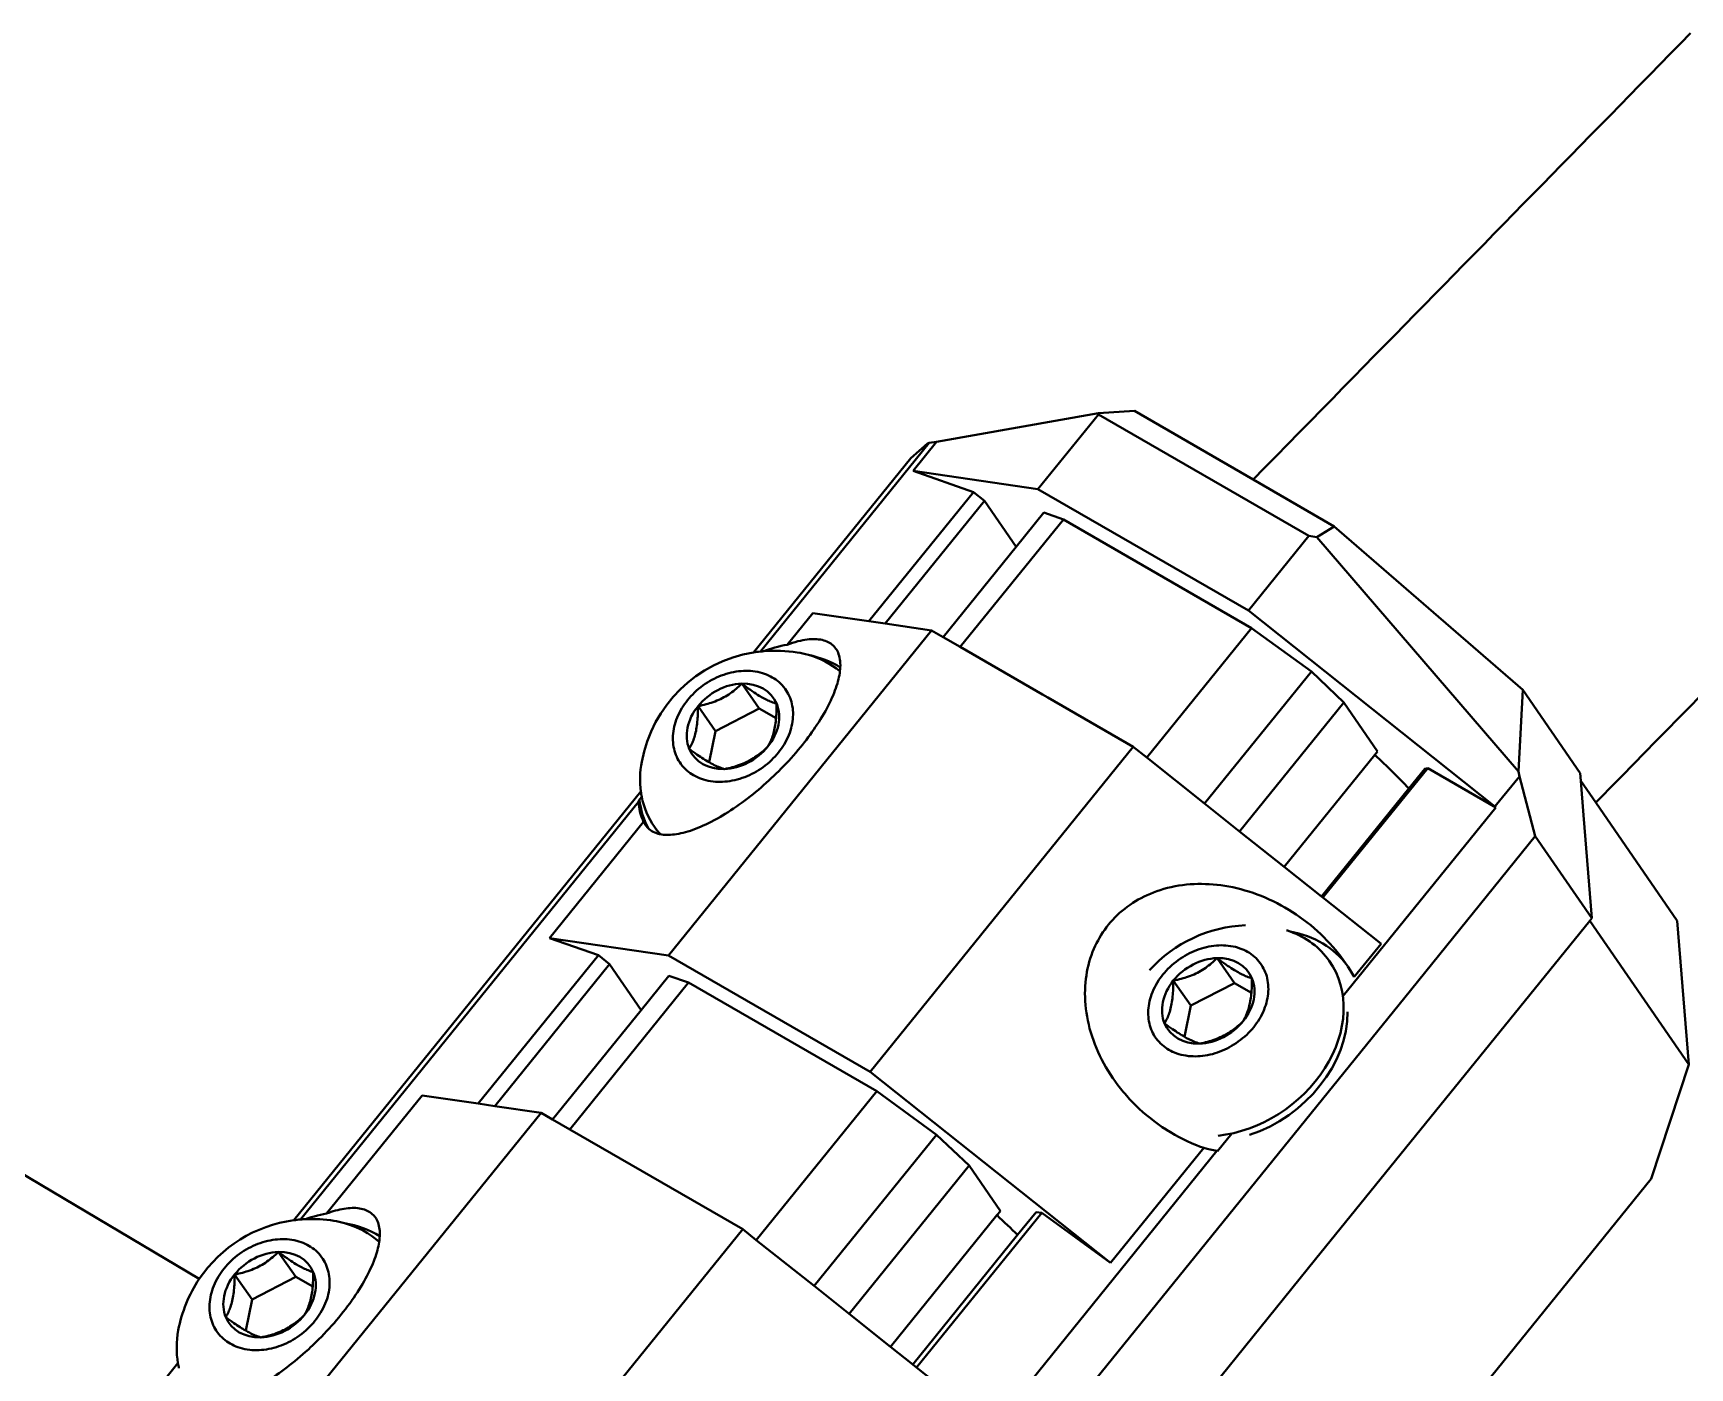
# Model space of a CAD drawing. Header units: millimetres. Extents: x 15 to 415, y 5 to 292.
# Drawn here: x 277.86 to 287.53, y 103.07 to 110.86 of the extents above; entities that cross this region are included whole.
import ezdxf

# ---------------------------------------------------------------- set-up
doc = ezdxf.new("R2010")
doc.units = ezdxf.units.MM
doc.layers.add('Geometries', color=7, linetype='Continuous')

msp = doc.modelspace()

# ---------------------------------------------------------------- linework, layer by layer
at = {"layer": 'Geometries', "linetype": 'Continuous', "lineweight": 40}
for p, q in [((283.132, 108.4751), (284.0761, 108.6416)), ((284.0761, 108.6416), (284.2867, 108.6553)), ((284.0769, 108.6351), (284.0761, 108.6416)), ((284.2867, 108.6553), (284.9802, 108.2549)), ((284.0769, 108.6351), (283.7235, 108.1988)), ((285.3054, 107.9258), (284.0769, 108.6351)), ((283.0888, 108.4689), (282.1025, 107.251)), ((282.981, 108.3805), (283.0776, 108.4658)), ((282.9944, 108.3053), (283.132, 108.4751)), ((283.0776, 108.4658), (283.0888, 108.4689)), ((283.0888, 108.4689), (283.132, 108.4751)), ((282.0618, 107.2454), (282.981, 108.3805)), ((283.7235, 108.1988), (282.9944, 108.3053)), ((282.9944, 108.3053), (283.3464, 108.1813)), ((284.9802, 108.2549), (285.454, 107.9814)), ((282.7361, 107.4277), (283.3464, 108.1813)), ((283.3464, 108.1813), (283.4114, 108.1296)), ((284.9521, 107.4895), (283.7235, 108.1988)), ((283.4114, 108.1296), (282.8316, 107.4137)), ((283.4114, 108.1296), (283.5962, 107.8616)), ((283.7582, 108.0615), (283.5962, 107.8616)), ((283.7582, 108.0615), (283.8718, 108.0215)), ((283.8718, 108.0215), (283.2695, 107.2778)), ((284.9709, 107.3869), (283.8718, 108.0215)), ((285.454, 107.9814), (285.3519, 107.9175)), ((285.454, 107.9814), (286.5547, 107.0277)), ((284.9521, 107.4895), (285.3054, 107.9258)), ((285.3519, 107.9175), (285.3054, 107.9258)), ((285.3519, 107.9175), (286.5286, 106.5507)), ((283.5962, 107.8616), (283.1699, 107.3352)), ((286.3918, 106.3459), (284.9521, 107.4895)), ((282.4081, 107.4756), (282.2585, 107.2909)), ((282.4081, 107.4756), (282.7361, 107.4277)), ((282.7361, 107.4277), (282.8316, 107.4137)), ((282.8316, 107.4137), (283.1024, 107.3742)), ((284.3591, 106.6315), (284.9709, 107.3869)), ((284.9709, 107.3869), (285.3201, 107.1335)), ((283.1024, 107.3742), (281.5662, 105.4773)), ((283.1699, 107.3352), (283.1024, 107.3742)), ((283.2695, 107.2778), (283.1699, 107.3352)), ((283.7494, 107.0007), (283.2695, 107.2778)), ((284.6965, 106.3635), (285.3201, 107.1335)), ((285.3201, 107.1335), (285.51, 106.9533)), ((282.0957, 106.9184), (281.9937, 107.0636)), ((283.7494, 107.0007), (283.7806, 106.9826)), ((286.5547, 107.0277), (286.5286, 106.5507)), ((286.5547, 107.0277), (286.8901, 106.5412)), ((281.8406, 106.7869), (281.7385, 106.9321)), ((281.8406, 106.7869), (282.0957, 106.9184)), ((282.0957, 106.9184), (282.1944, 106.8614)), ((282.1978, 106.9458), (282.1978, 106.9414)), ((284.2801, 106.6943), (283.7806, 106.9826)), ((285.51, 106.9533), (284.9009, 106.2011)), ((285.51, 106.9533), (285.7071, 106.6674)), ((281.8032, 106.6043), (281.8406, 106.7869)), ((282.7439, 104.7974), (284.2801, 106.6943)), ((284.2801, 106.6943), (284.3591, 106.6315)), ((284.3591, 106.6315), (284.6965, 106.3635)), ((285.1617, 105.994), (285.6908, 106.6472)), ((285.6908, 106.6472), (285.7071, 106.6674)), ((286.0001, 106.5705), (285.3878, 105.8144)), ((285.89, 106.4516), (285.9822, 106.5655)), ((285.9822, 106.5655), (286.0001, 106.5705)), ((286.3972, 106.3412), (286.0001, 106.5705)), ((286.5347, 106.5224), (286.3918, 106.3459)), ((286.5347, 106.5224), (286.5286, 106.5507)), ((286.6271, 106.173), (286.5347, 106.5224)), ((286.8901, 106.5412), (286.8936, 106.4967)), ((279.3778, 103.9312), (281.4046, 106.4339)), ((285.3794, 105.8211), (285.89, 106.4516)), ((286.8936, 106.4967), (286.9095, 106.2965)), ((286.8936, 106.4967), (286.9812, 106.3696)), ((281.3915, 106.3731), (279.4175, 103.9355)), ((281.4096, 106.4036), (281.3959, 106.3867)), ((284.6965, 106.3635), (284.9009, 106.2011)), ((285.5057, 105.2407), (286.3972, 106.3412)), ((286.3972, 106.3412), (286.3918, 106.3459)), ((286.9812, 106.3696), (287.4567, 105.6799)), ((280.8719, 105.5787), (281.4209, 106.2566)), ((281.4837, 106.2282), (281.5003, 106.2045)), ((286.9573, 105.6939), (286.9095, 106.2965)), ((281.5188, 106.1844), (281.527, 106.183)), ((284.9009, 106.2011), (285.1617, 105.994)), ((286.6271, 106.173), (285.8652, 105.2323)), ((286.9573, 105.6939), (286.6271, 106.173)), ((285.1617, 105.994), (285.3794, 105.8211)), ((285.3794, 105.8211), (285.3878, 105.8144)), ((285.3878, 105.8144), (285.715, 105.5545)), ((285.3451, 103.7032), (286.9454, 105.6792)), ((286.9454, 105.6792), (286.9573, 105.6939)), ((287.5233, 104.8409), (286.9454, 105.6792)), ((287.5233, 104.8409), (287.4567, 105.6799)), ((280.8719, 105.5787), (281.1572, 105.4782)), ((281.5662, 105.4773), (280.8719, 105.5787)), ((285.715, 105.5545), (285.7269, 105.545)), ((280.4556, 104.6118), (281.1572, 105.4782)), ((281.1572, 105.4782), (281.2223, 105.4265)), ((282.7439, 104.7974), (281.5662, 105.4773)), ((284.8711, 105.316), (284.7691, 105.4613)), ((285.5701, 105.3513), (285.7269, 105.545)), ((281.2223, 105.4265), (280.5512, 104.5978)), ((281.2223, 105.4265), (281.4071, 105.1584)), ((281.569, 105.3584), (281.4071, 105.1584)), ((281.569, 105.3584), (281.6827, 105.3184)), ((285.4275, 105.4415), (285.4249, 105.4453)), ((278.8259, 103.5883), (276.0024, 105.2638)), ((281.6827, 105.3184), (280.989, 104.4618)), ((282.7818, 104.6838), (281.6827, 105.3184)), ((284.616, 105.1845), (284.5139, 105.3297)), ((284.616, 105.1845), (284.8711, 105.316)), ((284.8711, 105.316), (284.9698, 105.2591)), ((274.3927, 91.066), (285.8652, 105.2323)), ((281.4071, 105.1584), (280.8895, 104.5193)), ((284.5786, 105.002), (284.616, 105.1845)), ((284.148, 103.682), (282.7439, 104.7974)), ((287.3039, 104.1731), (287.5233, 104.8409)), ((282.0787, 103.8156), (282.7818, 104.6838)), ((282.7818, 104.6838), (283.131, 104.4303)), ((279.5695, 103.9705), (280.1276, 104.6597)), ((280.1276, 104.6597), (280.4556, 104.6118)), ((280.4556, 104.6118), (280.5512, 104.5978)), ((280.5512, 104.5978), (280.822, 104.5583)), ((280.822, 104.5583), (279.1321, 102.4717)), ((280.8895, 104.5193), (280.822, 104.5583)), ((280.989, 104.4618), (280.8895, 104.5193)), ((281.9996, 103.8784), (280.989, 104.4618)), ((282.4161, 103.5476), (283.131, 104.4303)), ((283.131, 104.4303), (283.3209, 104.2501)), ((284.7723, 104.3348), (284.8553, 104.4375)), ((282.8886, 102.0142), (284.7689, 104.336)), ((284.6914, 104.353), (284.148, 103.682)), ((283.3209, 104.2501), (282.6205, 103.3852)), ((283.3209, 104.2501), (283.504, 103.9845)), ((284.6774, 100.9298), (287.3039, 104.1731)), ((282.8628, 103.1927), (283.4843, 103.9602)), ((283.7454, 103.9742), (283.0147, 103.072)), ((283.4843, 103.9602), (283.504, 103.9845)), ((283.6046, 103.8456), (283.7127, 103.979)), ((283.7127, 103.979), (283.7454, 103.9742)), ((283.7454, 103.9742), (284.148, 103.682)), ((280.3098, 101.7918), (281.9996, 103.8784)), ((281.9996, 103.8784), (282.0787, 103.8156)), ((282.0787, 103.8156), (282.4161, 103.5476)), ((282.9925, 103.0897), (283.6046, 103.8456)), ((279.3897, 103.6009), (279.2876, 103.7461)), ((279.1346, 103.4694), (279.0325, 103.6146)), ((283.1255, 100.9624), (285.3451, 103.7032)), ((279.1346, 103.4694), (279.3897, 103.6009)), ((279.3897, 103.6009), (279.4884, 103.5439)), ((282.4161, 103.5476), (282.6205, 103.3852)), ((279.0972, 103.2868), (279.1346, 103.4694)), ((282.6205, 103.3852), (282.8628, 103.1927)), ((282.8628, 103.1927), (282.9925, 103.0897)), ((278.7016, 103.0963), (278.5039, 102.8522)), ((282.9925, 103.0897), (283.0147, 103.072)), ((283.0147, 103.072), (283.4037, 102.763))]:
    msp.add_line(p, q, dxfattribs=at)
at = {"layer": 'Geometries', "linetype": 'Continuous', "lineweight": 40, "flags": 128}
for points in [[(287.5339, 110.8605), (287.4752, 110.8006), (287.416, 110.7401), (287.3562, 110.679), (287.2959, 110.6174), (287.2349, 110.5552), (287.179, 110.4981), (287.1227, 110.4406), (287.0658, 110.3825), (287.0085, 110.3239), (286.9506, 110.2649), (286.8923, 110.2053), (286.8334, 110.1453), (286.779, 110.0898), (286.7242, 110.0338), (286.669, 109.9774), (286.6133, 109.9206), (286.5572, 109.8633), (286.5006, 109.8056), (286.4436, 109.7474), (286.3862, 109.6888), (286.3283, 109.6297), (286.2699, 109.5702), (286.2111, 109.5102), (286.1518, 109.4497), (286.0955, 109.3923), (286.0388, 109.3344), (285.9816, 109.2761), (285.9241, 109.2174), (285.8661, 109.1583), (285.807, 109.098), (285.7474, 109.0372), (285.6874, 108.976), (285.6269, 108.9143), (285.566, 108.8522), (285.5046, 108.7896), (285.4428, 108.7266), (285.3805, 108.6631), (285.3148, 108.5961), (285.2486, 108.5285), (285.1818, 108.4605), (285.1145, 108.3919), (285.0467, 108.3228), (284.9802, 108.2549)], [(282.2585, 107.2909), (282.241, 107.2875), (282.2232, 107.2836), (282.2051, 107.2792), (282.187, 107.2742), (282.1686, 107.2687), (282.1504, 107.2628), (282.1322, 107.2564), (282.1227, 107.2529)], [(282.5439, 107.2669), (282.5435, 107.2675), (282.5383, 107.2744), (282.5328, 107.2807), (282.5268, 107.2866), (282.5204, 107.2921), (282.5136, 107.2972), (282.5062, 107.3019), (282.4983, 107.3062), (282.49, 107.31), (282.4813, 107.3134), (282.4722, 107.3162), (282.4627, 107.3186), (282.4529, 107.3205), (282.4426, 107.322), (282.4321, 107.323), (282.4212, 107.3235), (282.41, 107.3235), (282.3985, 107.3231), (282.387, 107.3223), (282.3752, 107.321), (282.3631, 107.3193), (282.3509, 107.3172), (282.336, 107.3141), (282.3209, 107.3105), (282.3056, 107.3064), (282.29, 107.3017), (282.2743, 107.2965), (282.2585, 107.2909)], [(282.5693, 107.1583), (282.5696, 107.1705), (282.5693, 107.1823), (282.5685, 107.1939), (282.5672, 107.2051), (282.5652, 107.2159), (282.5626, 107.2263), (282.5594, 107.2362), (282.5562, 107.2446), (282.5524, 107.2526), (282.5482, 107.2603), (282.5439, 107.2669)], [(281.6775, 106.9674), (281.6868, 106.9786), (281.6968, 106.9898), (281.7073, 107.0009), (281.7183, 107.0118), (281.73, 107.0225), (281.7419, 107.0328), (281.7543, 107.0428), (281.7672, 107.0524), (281.7806, 107.0618), (281.7931, 107.0699), (281.806, 107.0777), (281.8192, 107.0851), (281.8326, 107.0921), (281.8463, 107.0987), (281.8603, 107.1049), (281.8744, 107.1105), (281.8887, 107.1157), (281.903, 107.1204), (281.9175, 107.1245), (281.932, 107.1281), (281.9465, 107.1312), (281.961, 107.1337), (281.9754, 107.1357), (281.9897, 107.1372), (282.0039, 107.138), (282.0179, 107.1384), (282.0317, 107.1382), (282.0452, 107.1375), (282.0585, 107.1362), (282.0731, 107.1343), (282.0872, 107.1317), (282.1009, 107.1286), (282.1142, 107.1249), (282.127, 107.1207), (282.139, 107.1161), (282.1506, 107.1111), (282.1617, 107.1057), (282.1723, 107.0999), (282.1827, 107.0936), (282.1928, 107.0867), (282.2027, 107.0793), (282.2123, 107.0712), (282.2216, 107.0626), (282.2303, 107.0537), (282.2386, 107.0441), (282.2464, 107.0341), (282.2537, 107.0235), (282.26, 107.0135), (282.2657, 107.0031), (282.271, 106.9923), (282.2757, 106.9811), (282.2799, 106.9696), (282.2836, 106.9578), (282.2867, 106.9457), (282.2892, 106.9334), (282.2912, 106.9208), (282.2925, 106.908), (282.2932, 106.8951), (282.2934, 106.882), (282.2929, 106.8689), (282.2919, 106.8557), (282.2902, 106.8425), (282.288, 106.8292), (282.2852, 106.8161), (282.2819, 106.8029), (282.2781, 106.7899), (282.2737, 106.7771), (282.2682, 106.7629), (282.2622, 106.7489), (282.2557, 106.7352), (282.2486, 106.7218), (282.2411, 106.7088), (282.2333, 106.6963), (282.2251, 106.6842), (282.2166, 106.6725), (282.2078, 106.6612), (282.1984, 106.6499), (282.1885, 106.6387), (282.178, 106.6276), (282.1669, 106.6167), (282.1553, 106.606), (282.1434, 106.5958), (282.1309, 106.5858), (282.118, 106.5761), (282.1046, 106.5668), (282.0921, 106.5586), (282.0792, 106.5508), (282.0661, 106.5434), (282.0526, 106.5364), (282.0389, 106.5298), (282.025, 106.5237), (282.0109, 106.518), (281.9966, 106.5128), (281.9822, 106.5082), (281.9677, 106.504), (281.9532, 106.5004), (281.9387, 106.4973), (281.9242, 106.4948), (281.9098, 106.4928), (281.8955, 106.4914), (281.8813, 106.4905), (281.8674, 106.4902), (281.8536, 106.4904), (281.84, 106.4911), (281.8267, 106.4923), (281.8122, 106.4943), (281.798, 106.4968), (281.7843, 106.4999), (281.7711, 106.5036), (281.7583, 106.5078), (281.7462, 106.5124), (281.7346, 106.5174), (281.7236, 106.5228), (281.713, 106.5286), (281.7026, 106.5349), (281.6924, 106.5418), (281.6825, 106.5493), (281.6729, 106.5573), (281.6637, 106.5659), (281.655, 106.5749), (281.6467, 106.5844), (281.6388, 106.5944), (281.6315, 106.605), (281.6253, 106.615), (281.6195, 106.6255), (281.6143, 106.6363), (281.6095, 106.6474), (281.6053, 106.6589), (281.6016, 106.6707), (281.5985, 106.6828), (281.596, 106.6952), (281.5941, 106.7078), (281.5927, 106.7205), (281.592, 106.7334), (281.5919, 106.7465), (281.5923, 106.7596), (281.5934, 106.7729), (281.595, 106.7861), (281.5972, 106.7993), (281.6, 106.8125), (281.6033, 106.8256), (281.6072, 106.8386), (281.6115, 106.8515), (281.617, 106.8657), (281.623, 106.8796), (281.6296, 106.8933), (281.6367, 106.9067), (281.6442, 106.9198), (281.652, 106.9322), (281.6602, 106.9443), (281.6687, 106.956), (281.6775, 106.9674)], [(282.4286, 106.8163), (282.4331, 106.823), (282.4437, 106.8393), (282.4539, 106.8555), (282.4637, 106.8716), (282.4731, 106.8876), (282.4821, 106.9034), (282.4906, 106.9191), (282.4988, 106.9346), (282.5065, 106.9499), (282.5137, 106.965), (282.5206, 106.9799), (282.5269, 106.9946), (282.5328, 107.009), (282.5383, 107.0231), (282.5433, 107.0369), (282.5478, 107.0505), (282.552, 107.0637), (282.5556, 107.0766), (282.5588, 107.0892), (282.5616, 107.1015), (282.564, 107.1134), (282.5659, 107.125), (282.5674, 107.1361)], [(282.5674, 107.1361), (282.5674, 107.1363), (282.5686, 107.1474), (282.5693, 107.1583), (282.5693, 107.1583)], [(281.7385, 106.9321), (281.7509, 106.9346), (281.7628, 106.9372), (281.7742, 106.9399), (281.7852, 106.9427), (281.7959, 106.9457), (281.8062, 106.9487), (281.8162, 106.9519), (281.8276, 106.9558), (281.8385, 106.9599), (281.8492, 106.9642), (281.8596, 106.9687), (281.8698, 106.9735), (281.8798, 106.9784), (281.8895, 106.9836), (281.8992, 106.9891), (281.9087, 106.9949), (281.9181, 107.001), (281.9275, 107.0074), (281.9368, 107.0141), (281.9448, 107.0202), (281.9528, 107.0266), (281.9608, 107.0332), (281.9689, 107.0403), (281.9771, 107.0477), (281.9853, 107.0554), (281.9937, 107.0636)], [(281.9937, 107.0636), (282.0065, 107.0541), (282.0194, 107.0447), (282.0322, 107.0355), (282.045, 107.0266), (282.0555, 107.0194), (282.0659, 107.0124), (282.0762, 107.0056), (282.0864, 106.9991), (282.0963, 106.993), (282.1029, 106.9891), (282.1094, 106.9853), (282.1173, 106.9808), (282.1249, 106.9766), (282.1324, 106.9727), (282.1397, 106.969), (282.1469, 106.9655), (282.1539, 106.9622), (282.1607, 106.9593), (282.1672, 106.9565), (282.1753, 106.9533), (282.1831, 106.9505), (282.1906, 106.948), (282.1978, 106.9458)], [(281.6875, 106.6827), (281.6916, 106.69), (281.6954, 106.6973), (281.699, 106.7045), (281.7024, 106.7117), (281.7056, 106.719), (281.7086, 106.7263), (281.7114, 106.7336), (281.7144, 106.7423), (281.7173, 106.7511), (281.7199, 106.76), (281.7224, 106.7692), (281.7246, 106.7785), (281.7267, 106.788), (281.7285, 106.7978), (281.7303, 106.8078), (281.7318, 106.8182), (281.7332, 106.8289), (281.7344, 106.84), (281.7355, 106.8515), (281.7363, 106.8617), (281.7369, 106.8723), (281.7375, 106.8834), (281.7379, 106.8948), (281.7382, 106.9067), (281.7384, 106.9191), (281.7385, 106.9321)], [(282.1978, 106.9414), (282.1977, 106.9328), (282.1975, 106.9204), (282.1972, 106.9085), (282.1968, 106.897), (282.1962, 106.886), (282.1956, 106.8754), (282.1948, 106.8652), (282.1944, 106.8614)], [(286.9813, 106.3697), (287.0119, 106.4009), (287.0733, 106.4635), (287.1342, 106.5256), (287.2008, 106.5934), (287.2668, 106.6608), (287.3323, 106.7276), (287.3974, 106.7939), (287.4619, 106.8597), (287.5259, 106.925), (287.5895, 106.9898)], [(282.1944, 106.8614), (282.1937, 106.8537), (282.1925, 106.8426), (282.1911, 106.8318), (282.1895, 106.8215), (282.1878, 106.8114), (282.1859, 106.8017), (282.1839, 106.7921), (282.1816, 106.7828), (282.1792, 106.7737), (282.1766, 106.7648), (282.1737, 106.756), (282.1706, 106.7473), (282.1678, 106.74), (282.1648, 106.7327), (282.1617, 106.7254), (282.1583, 106.7182), (282.1547, 106.7109), (282.1508, 106.7037), (282.1467, 106.6964)], [(282.4143, 106.7953), (282.4235, 106.8087), (282.4286, 106.8163)], [(281.8665, 106.2849), (281.8808, 106.2933), (281.8972, 106.3032), (281.9136, 106.3135), (281.9301, 106.3241), (281.9465, 106.335), (281.9629, 106.3462), (281.9793, 106.3577), (281.9956, 106.3694), (282.0119, 106.3814), (282.028, 106.3936), (282.044, 106.406), (282.0599, 106.4187), (282.0756, 106.4314), (282.0911, 106.4444), (282.1065, 106.4575), (282.1217, 106.4707), (282.1367, 106.4839), (282.1514, 106.4973), (282.1661, 106.5109), (282.1808, 106.5248), (282.1955, 106.539), (282.2101, 106.5534), (282.2247, 106.5681), (282.2392, 106.583), (282.2535, 106.5981), (282.2678, 106.6134), (282.2819, 106.6289), (282.2958, 106.6446), (282.3096, 106.6604), (282.3231, 106.6763), (282.3364, 106.6924), (282.3482, 106.7069), (282.3597, 106.7215), (282.3711, 106.7361), (282.3822, 106.7507), (282.393, 106.7654), (282.4034, 106.7798), (282.4136, 106.7943), (282.4143, 106.7953)], [(281.743, 106.6428), (281.7344, 106.6488), (281.7227, 106.657), (281.711, 106.6654), (281.6992, 106.674), (281.6875, 106.6827)], [(281.8032, 106.6043), (281.8032, 106.6044), (281.7952, 106.6091), (281.787, 106.6141), (281.7786, 106.6192), (281.7701, 106.6246), (281.7613, 106.6304), (281.7524, 106.6364), (281.7434, 106.6425), (281.743, 106.6428)], [(282.1467, 106.6964), (282.1384, 106.6882), (282.1302, 106.6804), (282.122, 106.6731), (282.1139, 106.666), (282.1059, 106.6593), (282.0979, 106.653), (282.0899, 106.6469), (282.0806, 106.6401), (282.0712, 106.6337), (282.0618, 106.6277), (282.0523, 106.6219), (282.0426, 106.6164), (282.0328, 106.6112), (282.0229, 106.6062), (282.0127, 106.6015), (282.0023, 106.597), (281.9916, 106.5927), (281.9807, 106.5886), (281.9693, 106.5847), (281.9593, 106.5815), (281.949, 106.5785), (281.9383, 106.5755), (281.9273, 106.5727), (281.9158, 106.57), (281.904, 106.5674), (281.8916, 106.5649)], [(281.8916, 106.5649), (281.8837, 106.5673), (281.8755, 106.5701), (281.8669, 106.5733), (281.8578, 106.5769), (281.8501, 106.5803), (281.8419, 106.584), (281.8335, 106.5881), (281.8248, 106.5925), (281.8158, 106.5973), (281.8096, 106.6007), (281.8032, 106.6043)], [(281.3915, 106.3731), (281.3936, 106.3798), (281.3959, 106.3867)], [(281.3915, 106.3731), (281.3925, 106.3587), (281.3941, 106.3445), (281.3963, 106.3307), (281.3991, 106.3173), (281.4024, 106.3042), (281.4062, 106.2917), (281.4106, 106.2796), (281.4155, 106.2679), (281.4209, 106.2566)], [(281.4209, 106.2566), (281.425, 106.2483), (281.4297, 106.2404), (281.4318, 106.2373)], [(281.4318, 106.2373), (281.4349, 106.233), (281.4406, 106.226), (281.4468, 106.2195), (281.4492, 106.2173)], [(281.527, 106.183), (281.5366, 106.1819), (281.5465, 106.1811), (281.5569, 106.1807), (281.5676, 106.1808), (281.5787, 106.1812), (281.59, 106.1821), (281.6017, 106.1834), (281.6137, 106.1851), (281.626, 106.1873), (281.639, 106.19), (281.6522, 106.1931), (281.6659, 106.1967), (281.6798, 106.2007), (281.694, 106.2052), (281.7085, 106.2102), (281.7233, 106.2156), (281.7382, 106.2215), (281.7534, 106.2278), (281.7687, 106.2345), (281.7843, 106.2417), (281.8001, 106.2493), (281.816, 106.2573), (281.832, 106.2657), (281.8482, 106.2745), (281.8593, 106.2807)], [(281.8593, 106.2807), (281.8645, 106.2837), (281.8665, 106.2849)], [(281.4492, 106.2173), (281.4535, 106.2135), (281.4607, 106.208), (281.4684, 106.203), (281.477, 106.1982), (281.486, 106.1941), (281.4956, 106.1905), (281.5056, 106.1874), (281.5141, 106.1854)], [(281.5141, 106.1854), (281.5161, 106.185), (281.5188, 106.1844)], [(285.5198, 105.432), (285.5062, 105.4513), (285.4919, 105.4706), (285.477, 105.4898), (285.4615, 105.5088), (285.4455, 105.5275), (285.4286, 105.5464), (285.4111, 105.5651), (285.3931, 105.5834), (285.3746, 105.6014), (285.3555, 105.619), (285.336, 105.6362), (285.316, 105.6531), (285.2956, 105.6694), (285.2747, 105.6854), (285.2535, 105.7008), (285.2319, 105.7157), (285.21, 105.7302), (285.1881, 105.7438), (285.166, 105.7569), (285.1436, 105.7694), (285.121, 105.7814), (285.0977, 105.7931), (285.0742, 105.8041), (285.0506, 105.8145), (285.027, 105.8242), (285.0032, 105.8334), (284.9793, 105.8419), (284.9555, 105.8497), (284.9318, 105.8568), (284.9082, 105.8634), (284.8846, 105.8692), (284.8611, 105.8745), (284.8377, 105.8791), (284.8145, 105.883), (284.7915, 105.8864), (284.7686, 105.8892), (284.746, 105.8913), (284.7236, 105.8929), (284.7015, 105.8939), (284.6793, 105.8943), (284.6571, 105.8941), (284.6349, 105.8934), (284.6126, 105.892), (284.5904, 105.8901), (284.5683, 105.8875), (284.5462, 105.8844), (284.5242, 105.8805), (284.5023, 105.8761), (284.4806, 105.871), (284.4591, 105.8652), (284.4379, 105.8588), (284.4168, 105.8517), (284.3982, 105.8449), (284.3799, 105.8375), (284.3618, 105.8296), (284.344, 105.8212), (284.3264, 105.8122), (284.3096, 105.803), (284.293, 105.7933), (284.2768, 105.7831), (284.261, 105.7725), (284.2453, 105.7612), (284.2299, 105.7495), (284.215, 105.7374), (284.2006, 105.7248), (284.1866, 105.7118), (284.1732, 105.6987), (284.1604, 105.6852), (284.148, 105.6713), (284.1361, 105.6572), (284.1245, 105.6424), (284.1134, 105.6273), (284.1027, 105.612), (284.0927, 105.5963), (284.0831, 105.5804), (284.0742, 105.5646), (284.0658, 105.5486), (284.058, 105.5323), (284.0506, 105.5159), (284.0428, 105.4971), (284.0357, 105.4781), (284.0293, 105.459), (284.0234, 105.4397), (284.0183, 105.4203), (284.0137, 105.4008), (284.0096, 105.3809), (284.0062, 105.3607), (284.0033, 105.3401), (284.0011, 105.3192), (283.9994, 105.298), (283.9984, 105.2765), (283.998, 105.2548), (283.9983, 105.2327), (283.9993, 105.2105), (284.001, 105.1881), (284.0033, 105.1655), (284.0063, 105.1427), (284.01, 105.1198), (284.0144, 105.0969), (284.0196, 105.0738), (284.0254, 105.0508), (284.0319, 105.0277), (284.0391, 105.0046), (284.047, 104.9816), (284.0555, 104.9587), (284.0647, 104.9359), (284.0746, 104.9132), (284.0851, 104.8907), (284.0963, 104.8684), (284.108, 104.8463), (284.1204, 104.8244), (284.1334, 104.8028), (284.1469, 104.7814), (284.1609, 104.7604), (284.1619, 104.759)], [(284.6489, 105.5078), (284.6498, 105.5082), (284.6641, 105.5133), (284.6784, 105.518), (284.6929, 105.5221), (284.7074, 105.5258), (284.7219, 105.5288), (284.7364, 105.5314), (284.7508, 105.5333), (284.7651, 105.5348), (284.7793, 105.5357), (284.7933, 105.536), (284.8071, 105.5358), (284.8206, 105.5351), (284.8339, 105.5339), (284.8485, 105.5319), (284.8626, 105.5293), (284.8763, 105.5262), (284.8896, 105.5225), (284.9024, 105.5184), (284.9144, 105.5138), (284.926, 105.5088), (284.9371, 105.5033), (284.9477, 105.4976), (284.9581, 105.4912), (284.9682, 105.4843), (284.9781, 105.4769), (284.9877, 105.4689), (284.997, 105.4603), (285.0057, 105.4513), (285.014, 105.4418), (285.0218, 105.4317), (285.0291, 105.4212), (285.0354, 105.4111), (285.0411, 105.4007), (285.0464, 105.3899), (285.0511, 105.3787), (285.0553, 105.3672), (285.059, 105.3554), (285.0621, 105.3433), (285.0646, 105.331), (285.0666, 105.3184), (285.0679, 105.3056), (285.0686, 105.2927), (285.0688, 105.2797), (285.0683, 105.2665), (285.0673, 105.2533), (285.0656, 105.2401), (285.0634, 105.2269), (285.0606, 105.2137), (285.0573, 105.2006), (285.0535, 105.1876), (285.0491, 105.1747), (285.0436, 105.1605), (285.0376, 105.1465), (285.031, 105.1328), (285.024, 105.1194), (285.0165, 105.1064), (285.0087, 105.0939), (285.0005, 105.0818), (284.992, 105.0701), (284.9832, 105.0588), (284.9738, 105.0475), (284.9639, 105.0363), (284.9534, 105.0253), (284.9423, 105.0144), (284.9307, 105.0037), (284.9188, 104.9934), (284.9063, 104.9834), (284.8934, 104.9737), (284.88, 104.9644), (284.8675, 104.9562), (284.8546, 104.9485), (284.8415, 104.941), (284.828, 104.934), (284.8143, 104.9274), (284.8004, 104.9213), (284.7863, 104.9156), (284.772, 104.9105), (284.7576, 104.9058), (284.7431, 104.9016), (284.7286, 104.898), (284.7141, 104.8949), (284.6996, 104.8924), (284.6852, 104.8904), (284.6709, 104.889), (284.6567, 104.8881), (284.6427, 104.8878), (284.629, 104.888), (284.6154, 104.8887), (284.6021, 104.8899), (284.5876, 104.8919), (284.5734, 104.8944), (284.5597, 104.8976), (284.5465, 104.9012), (284.5337, 104.9054), (284.5216, 104.91), (284.51, 104.915), (284.4989, 104.9204), (284.4884, 104.9262), (284.478, 104.9326), (284.4678, 104.9394), (284.4579, 104.9469), (284.4483, 104.9549), (284.4391, 104.9635), (284.4304, 104.9725), (284.4221, 104.982), (284.4142, 104.9921), (284.4069, 105.0026), (284.4007, 105.0127), (284.3949, 105.0231), (284.3897, 105.0339), (284.3849, 105.0451), (284.3807, 105.0566), (284.377, 105.0684), (284.3739, 105.0805), (284.3714, 105.0928), (284.3695, 105.1054), (284.3681, 105.1181), (284.3674, 105.1311), (284.3673, 105.1441), (284.3677, 105.1573), (284.3688, 105.1705), (284.3704, 105.1837), (284.3726, 105.1969), (284.3754, 105.2101), (284.3787, 105.2232), (284.3826, 105.2362), (284.3869, 105.2491), (284.3924, 105.2633), (284.3984, 105.2773), (284.405, 105.291), (284.4121, 105.3043), (284.4196, 105.3174), (284.4274, 105.3299), (284.4301, 105.334)], [(284.4529, 105.365), (284.4622, 105.3763), (284.4722, 105.3875), (284.4827, 105.3985), (284.4937, 105.4094), (284.5054, 105.4201), (284.5173, 105.4304), (284.5297, 105.4404), (284.5426, 105.4501), (284.556, 105.4594), (284.5685, 105.4675), (284.5814, 105.4753), (284.5946, 105.4828), (284.608, 105.4898), (284.6217, 105.4964), (284.6357, 105.5025), (284.6489, 105.5078)], [(284.5139, 105.3297), (284.5263, 105.3322), (284.5381, 105.3348), (284.5496, 105.3375), (284.5606, 105.3404), (284.5713, 105.3433), (284.5816, 105.3464), (284.5916, 105.3496), (284.603, 105.3535), (284.6139, 105.3576), (284.6246, 105.3619), (284.635, 105.3664), (284.6452, 105.3711), (284.6551, 105.3761), (284.6649, 105.3813), (284.6746, 105.3868), (284.6841, 105.3925), (284.6935, 105.3986), (284.7029, 105.405), (284.7122, 105.4117), (284.7202, 105.4178), (284.7282, 105.4242), (284.7362, 105.4309), (284.7443, 105.4379), (284.7525, 105.4453), (284.7607, 105.4531), (284.7691, 105.4613)], [(284.7691, 105.4613), (284.7819, 105.4517), (284.7948, 105.4423), (284.8076, 105.4331), (284.8204, 105.4242), (284.8309, 105.417), (284.8413, 105.41), (284.8516, 105.4032), (284.8618, 105.3968), (284.8717, 105.3906), (284.8783, 105.3867), (284.8848, 105.3829), (284.8926, 105.3784), (284.9003, 105.3742), (284.9078, 105.3703), (284.915, 105.3666), (284.9223, 105.3631), (284.9293, 105.3599), (284.9361, 105.3569), (284.9426, 105.3542), (284.9507, 105.351), (284.9585, 105.3481), (284.966, 105.3456), (284.9732, 105.3434)], [(284.4301, 105.334), (284.4356, 105.342), (284.4441, 105.3537), (284.4529, 105.365)], [(285.5301, 105.4169), (285.5202, 105.4315), (285.5198, 105.432)], [(285.5701, 105.3513), (285.5585, 105.3714), (285.5464, 105.3915), (285.5336, 105.4115), (285.5301, 105.4169)], [(284.4629, 105.0804), (284.4669, 105.0876), (284.4708, 105.0949), (284.4744, 105.1021), (284.4778, 105.1094), (284.481, 105.1166), (284.484, 105.1239), (284.4868, 105.1313), (284.4898, 105.1399), (284.4927, 105.1487), (284.4953, 105.1577), (284.4977, 105.1668), (284.5, 105.1761), (284.5021, 105.1856), (284.5039, 105.1954), (284.5057, 105.2054), (284.5072, 105.2158), (284.5086, 105.2265), (284.5098, 105.2376), (284.5109, 105.2491), (284.5117, 105.2594), (284.5123, 105.27), (284.5129, 105.281), (284.5133, 105.2924), (284.5136, 105.3043), (284.5138, 105.3168), (284.5139, 105.3297)], [(284.9698, 105.259), (284.9691, 105.2513), (284.9679, 105.2402), (284.9665, 105.2295), (284.9649, 105.2191), (284.9632, 105.2091), (284.9613, 105.1993), (284.9593, 105.1898), (284.957, 105.1805), (284.9546, 105.1713), (284.952, 105.1624), (284.9491, 105.1536), (284.946, 105.1449), (284.9432, 105.1376), (284.9402, 105.1303), (284.9371, 105.123), (284.9337, 105.1158), (284.9301, 105.1086), (284.9262, 105.1013), (284.9221, 105.094)], [(284.973, 105.3242), (284.9729, 105.318), (284.9726, 105.3061), (284.9722, 105.2947), (284.9716, 105.2836), (284.9709, 105.273), (284.9702, 105.2628), (284.9698, 105.259)], [(284.9732, 105.3434), (284.9731, 105.3304), (284.973, 105.3242)], [(284.5633, 105.0111), (284.5623, 105.0117), (284.554, 105.0169), (284.5455, 105.0223), (284.5367, 105.028), (284.5278, 105.034), (284.5188, 105.0401), (284.5098, 105.0464), (284.4981, 105.0546), (284.4864, 105.0631), (284.4746, 105.0717), (284.4629, 105.0804)], [(284.9221, 105.094), (284.9138, 105.0858), (284.9055, 105.0781), (284.8974, 105.0707), (284.8893, 105.0636), (284.8813, 105.057), (284.8733, 105.0506), (284.8653, 105.0445), (284.856, 105.0378), (284.8466, 105.0314), (284.8372, 105.0253), (284.8277, 105.0195), (284.818, 105.014), (284.8082, 105.0088), (284.7983, 105.0039), (284.7881, 104.9991), (284.7777, 104.9946), (284.767, 104.9903), (284.756, 104.9862), (284.7447, 104.9823), (284.7347, 104.9791), (284.7244, 104.9761), (284.7137, 104.9731), (284.7027, 104.9703), (284.6912, 104.9676), (284.6794, 104.965), (284.667, 104.9625)], [(284.5786, 105.002), (284.5786, 105.002), (284.5706, 105.0067), (284.5633, 105.0111)], [(284.667, 104.9625), (284.6591, 104.965), (284.6509, 104.9678), (284.6423, 104.9709), (284.6332, 104.9746), (284.6255, 104.9779), (284.6173, 104.9816), (284.6089, 104.9857), (284.6002, 104.9901), (284.5912, 104.9949), (284.585, 104.9984), (284.5786, 105.002)], [(284.1619, 104.759), (284.1755, 104.7397), (284.1906, 104.7194), (284.2058, 104.6999), (284.2215, 104.6807), (284.2339, 104.6662)], [(284.2339, 104.6662), (284.2376, 104.662), (284.254, 104.6437), (284.2551, 104.6425)], [(284.2551, 104.6425), (284.274, 104.6224), (284.2945, 104.6019), (284.3154, 104.582), (284.3366, 104.5628), (284.3582, 104.5442), (284.38, 104.5264)], [(284.38, 104.5264), (284.4027, 104.5089), (284.4259, 104.4919), (284.4496, 104.4754), (284.4719, 104.4608)], [(284.4719, 104.4608), (284.4738, 104.4596), (284.4983, 104.4444), (284.5232, 104.4299), (284.5484, 104.416), (284.5677, 104.4061)], [(284.5677, 104.4061), (284.5718, 104.404), (284.5954, 104.3925), (284.6192, 104.3817), (284.6432, 104.3715), (284.6493, 104.369)], [(284.6493, 104.369), (284.6672, 104.3619), (284.6914, 104.353)], [(284.6914, 104.353), (284.7106, 104.3481), (284.73, 104.3436), (284.7494, 104.3396), (284.7689, 104.336)], [(279.8548, 103.9465), (279.8537, 103.948), (279.8485, 103.9548), (279.8427, 103.9613), (279.8365, 103.9673), (279.8298, 103.9729), (279.8227, 103.978), (279.8151, 103.9826), (279.8073, 103.9867), (279.799, 103.9904), (279.7904, 103.9935), (279.7813, 103.9963), (279.7718, 103.9986), (279.7618, 104.0004), (279.7516, 104.0018), (279.7409, 104.0027), (279.73, 104.0031), (279.719, 104.003), (279.7077, 104.0026), (279.6962, 104.0016), (279.6844, 104.0003), (279.6722, 103.9985), (279.6597, 103.9963), (279.6471, 103.9937), (279.6343, 103.9907), (279.6214, 103.9873), (279.6086, 103.9836), (279.5956, 103.9796), (279.5826, 103.9752), (279.5695, 103.9705)], [(279.5695, 103.9705), (279.5519, 103.9671), (279.5342, 103.9632), (279.5161, 103.9588), (279.498, 103.9538), (279.4796, 103.9483), (279.4614, 103.9424), (279.4469, 103.9374)], [(279.8802, 103.8379), (279.8805, 103.8485), (279.8803, 103.8591), (279.8798, 103.8694), (279.8788, 103.8794), (279.8773, 103.8892), (279.8753, 103.8988), (279.8729, 103.908), (279.8699, 103.9169), (279.8665, 103.9253), (279.8627, 103.9333), (279.8584, 103.9409), (279.8548, 103.9465)], [(278.9714, 103.6499), (278.9808, 103.6611), (278.9907, 103.6723), (279.0012, 103.6834), (279.0123, 103.6943), (279.0239, 103.705), (279.0359, 103.7153), (279.0483, 103.7252), (279.0612, 103.7349), (279.0746, 103.7443), (279.0871, 103.7524), (279.1, 103.7602), (279.1131, 103.7676), (279.1266, 103.7746), (279.1403, 103.7812), (279.1542, 103.7874), (279.1683, 103.793), (279.1826, 103.7982), (279.197, 103.8029), (279.2115, 103.807), (279.226, 103.8106), (279.2405, 103.8137), (279.255, 103.8162), (279.2694, 103.8182), (279.2837, 103.8196), (279.2979, 103.8205), (279.3119, 103.8209), (279.3257, 103.8207), (279.3392, 103.82), (279.3525, 103.8187), (279.367, 103.8168), (279.3812, 103.8142), (279.3949, 103.8111), (279.4081, 103.8074), (279.4209, 103.8032), (279.433, 103.7986), (279.4446, 103.7936), (279.4557, 103.7882), (279.4662, 103.7824), (279.4766, 103.7761), (279.4868, 103.7692), (279.4967, 103.7617), (279.5063, 103.7537), (279.5156, 103.7451), (279.5243, 103.7362), (279.5325, 103.7266), (279.5404, 103.7166), (279.5477, 103.706), (279.5539, 103.696), (279.5597, 103.6856), (279.5649, 103.6748), (279.5697, 103.6636), (279.5739, 103.6521), (279.5776, 103.6403), (279.5807, 103.6282), (279.5832, 103.6158), (279.5851, 103.6033), (279.5865, 103.5905), (279.5872, 103.5776), (279.5873, 103.5645), (279.5869, 103.5514), (279.5858, 103.5382), (279.5842, 103.5249), (279.582, 103.5117), (279.5792, 103.4985), (279.5759, 103.4854), (279.572, 103.4724), (279.5677, 103.4596), (279.5622, 103.4454), (279.5562, 103.4314), (279.5496, 103.4177), (279.5426, 103.4043), (279.535, 103.3913), (279.5272, 103.3788), (279.5191, 103.3667), (279.5105, 103.355), (279.5018, 103.3437), (279.4924, 103.3324), (279.4824, 103.3212), (279.4719, 103.3101), (279.4609, 103.2992), (279.4493, 103.2885), (279.4373, 103.2783), (279.4249, 103.2683), (279.412, 103.2586), (279.3986, 103.2493), (279.3861, 103.2411), (279.3732, 103.2333), (279.36, 103.2259), (279.3466, 103.2189), (279.3329, 103.2123), (279.3189, 103.2062), (279.3048, 103.2005), (279.2906, 103.1953), (279.2762, 103.1907), (279.2617, 103.1865), (279.2472, 103.1829), (279.2327, 103.1798), (279.2182, 103.1773), (279.2038, 103.1753), (279.1895, 103.1739), (279.1753, 103.173), (279.1613, 103.1727), (279.1475, 103.1728), (279.134, 103.1736), (279.1207, 103.1748), (279.1061, 103.1768), (279.092, 103.1793), (279.0783, 103.1824), (279.065, 103.1861), (279.0522, 103.1903), (279.0402, 103.1949), (279.0286, 103.1999), (279.0175, 103.2053), (279.0069, 103.2111), (278.9965, 103.2174), (278.9864, 103.2243), (278.9765, 103.2318), (278.9669, 103.2398), (278.9576, 103.2484), (278.9489, 103.2574), (278.9406, 103.2669), (278.9328, 103.2769), (278.9255, 103.2875), (278.9193, 103.2975), (278.9135, 103.308), (278.9082, 103.3188), (278.9035, 103.3299), (278.8993, 103.3414), (278.8956, 103.3532), (278.8925, 103.3653), (278.89, 103.3777), (278.888, 103.3902), (278.8867, 103.403), (278.886, 103.4159), (278.8858, 103.429), (278.8863, 103.4421), (278.8873, 103.4553), (278.889, 103.4686), (278.8912, 103.4818), (278.894, 103.495), (278.8973, 103.5081), (278.9012, 103.5211), (278.9055, 103.5339), (278.911, 103.5482), (278.917, 103.5621), (278.9236, 103.5758), (278.9306, 103.5892), (278.9382, 103.6023), (278.946, 103.6147), (278.9541, 103.6268), (278.9626, 103.6385), (278.9714, 103.6499)], [(279.7473, 103.5077), (279.7495, 103.5111), (279.7597, 103.527), (279.7697, 103.543), (279.7792, 103.5589), (279.7883, 103.5747), (279.7969, 103.5902), (279.8052, 103.6055), (279.8128, 103.6203), (279.82, 103.635), (279.8268, 103.6493), (279.8332, 103.6634), (279.8392, 103.6775), (279.8448, 103.6914), (279.85, 103.7049), (279.8547, 103.7181), (279.8591, 103.731), (279.8629, 103.7434), (279.8663, 103.7556), (279.8694, 103.7676), (279.8722, 103.7796), (279.8746, 103.7916), (279.8766, 103.8034), (279.8769, 103.8052)], [(279.8769, 103.8052), (279.8782, 103.8151), (279.8794, 103.8265), (279.8802, 103.8377), (279.8802, 103.8379)], [(279.0325, 103.6146), (279.0448, 103.6171), (279.0567, 103.6197), (279.0682, 103.6224), (279.0792, 103.6252), (279.0899, 103.6282), (279.1002, 103.6312), (279.1102, 103.6344), (279.1215, 103.6383), (279.1325, 103.6424), (279.1432, 103.6467), (279.1536, 103.6512), (279.1638, 103.656), (279.1737, 103.6609), (279.1835, 103.6661), (279.1931, 103.6716), (279.2027, 103.6774), (279.2121, 103.6835), (279.2214, 103.6898), (279.2308, 103.6966), (279.2388, 103.7027), (279.2468, 103.7091), (279.2548, 103.7157), (279.2629, 103.7228), (279.271, 103.7302), (279.2793, 103.7379), (279.2876, 103.7461)], [(279.2876, 103.7461), (279.3005, 103.7366), (279.3134, 103.7272), (279.3262, 103.718), (279.339, 103.7091), (279.3495, 103.7018), (279.3599, 103.6949), (279.3702, 103.6881), (279.3804, 103.6816), (279.3903, 103.6755), (279.3969, 103.6715), (279.4034, 103.6678), (279.4112, 103.6633), (279.4189, 103.6591), (279.4264, 103.6551), (279.4336, 103.6515), (279.4408, 103.648), (279.4479, 103.6447), (279.4546, 103.6418), (279.4612, 103.639), (279.4693, 103.6358), (279.4771, 103.633), (279.4846, 103.6305), (279.4917, 103.6283)], [(278.9814, 103.3652), (278.9855, 103.3725), (278.9893, 103.3797), (278.993, 103.387), (278.9963, 103.3942), (278.9995, 103.4015), (279.0025, 103.4088), (279.0053, 103.4161), (279.0084, 103.4248), (279.0112, 103.4336), (279.0139, 103.4425), (279.0163, 103.4516), (279.0186, 103.4609), (279.0206, 103.4705), (279.0225, 103.4802), (279.0242, 103.4903), (279.0258, 103.5007), (279.0272, 103.5114), (279.0284, 103.5225), (279.0294, 103.534), (279.0302, 103.5442), (279.0309, 103.5548), (279.0315, 103.5658), (279.0319, 103.5773), (279.0322, 103.5892), (279.0324, 103.6016), (279.0325, 103.6146)], [(279.4917, 103.6283), (279.4917, 103.6153), (279.4915, 103.6029), (279.4912, 103.591), (279.4907, 103.5795), (279.4902, 103.5685), (279.4895, 103.5579), (279.4887, 103.5477), (279.4884, 103.5439)], [(279.4884, 103.5439), (279.4877, 103.5362), (279.4864, 103.5251), (279.4851, 103.5143), (279.4835, 103.504), (279.4818, 103.4939), (279.4799, 103.4841), (279.4778, 103.4746), (279.4756, 103.4653), (279.4732, 103.4562), (279.4705, 103.4473), (279.4677, 103.4385), (279.4646, 103.4298), (279.4618, 103.4225), (279.4588, 103.4152), (279.4556, 103.4079), (279.4522, 103.4007), (279.4486, 103.3934), (279.4448, 103.3862), (279.4407, 103.3789)], [(279.4845, 103.1975), (279.4938, 103.2064), (279.5091, 103.2212), (279.5242, 103.2361), (279.5395, 103.2516), (279.5546, 103.2673), (279.5696, 103.2831), (279.5843, 103.2992), (279.5989, 103.3153), (279.613, 103.3313), (279.6268, 103.3474), (279.6404, 103.3636), (279.6537, 103.3798), (279.667, 103.3964), (279.6799, 103.413), (279.6925, 103.4296), (279.7048, 103.4462), (279.7167, 103.4628), (279.7178, 103.4643)], [(279.7178, 103.4643), (279.728, 103.4789), (279.739, 103.4951), (279.7473, 103.5077)], [(279.0418, 103.322), (279.0374, 103.325), (279.0283, 103.3313), (279.0167, 103.3395), (279.0049, 103.3479), (278.9932, 103.3565), (278.9814, 103.3652)], [(279.0972, 103.2868), (279.0972, 103.2869), (279.0891, 103.2916), (279.0809, 103.2965), (279.0726, 103.3017), (279.0641, 103.3071), (279.0553, 103.3129), (279.0464, 103.3189), (279.0418, 103.322)], [(279.4407, 103.3789), (279.4324, 103.3707), (279.4241, 103.3629), (279.416, 103.3555), (279.4079, 103.3485), (279.3999, 103.3418), (279.3919, 103.3354), (279.3839, 103.3294), (279.3745, 103.3226), (279.3652, 103.3162), (279.3557, 103.3102), (279.3462, 103.3044), (279.3366, 103.2989), (279.3268, 103.2937), (279.3244, 103.2925)], [(279.1856, 103.2474), (279.1777, 103.2498), (279.1694, 103.2526), (279.1608, 103.2558), (279.1518, 103.2594), (279.144, 103.2628), (279.1359, 103.2665), (279.1275, 103.2706), (279.1188, 103.275), (279.1098, 103.2798), (279.1035, 103.2832), (279.0972, 103.2868)], [(279.3244, 103.2925), (279.3168, 103.2887), (279.3067, 103.284), (279.2963, 103.2795), (279.2856, 103.2752), (279.2746, 103.2711), (279.2633, 103.2672), (279.2533, 103.264), (279.2429, 103.2609), (279.2323, 103.258), (279.2213, 103.2552), (279.2098, 103.2525), (279.1979, 103.2499), (279.1856, 103.2474)], [(279.1648, 102.9573), (279.1702, 102.9603), (279.1858, 102.9694), (279.2012, 102.9786), (279.2165, 102.988), (279.2318, 102.9977), (279.247, 103.0076), (279.2624, 103.0179), (279.2777, 103.0284), (279.2929, 103.0391), (279.3081, 103.0501), (279.3234, 103.0615), (279.3385, 103.0729), (279.3538, 103.0847), (279.3691, 103.0969), (279.3845, 103.1094), (279.4002, 103.1224), (279.4159, 103.1357), (279.4317, 103.1494), (279.4474, 103.1634), (279.4631, 103.1776), (279.4785, 103.1919), (279.4845, 103.1975)]]:
    msp.add_lwpolyline(points, dxfattribs=at)
at = {"layer": 'Geometries', "linetype": 'Continuous', "lineweight": 40}
for centre, start, end in [((282.1897, 106.4628), 99.27959, 169.54512), ((282.1897, 106.4628), 96.31141, 99.27959), ((282.1897, 106.4628), 94.84826, 96.31141), ((282.1897, 106.4628), 80.6627, 94.84826), ((284.9651, 104.8605), 92.1521, 138.01111), ((279.4836, 103.1453), 97.67004, 146.03767), ((279.4836, 103.1453), 94.78487, 97.67004), ((279.4836, 103.1453), 92.65607, 94.78487), ((279.4836, 103.1453), 80.6627, 92.65607), ((279.4836, 103.1453), 146.03767, 169.54512)]:
    msp.add_arc(centre, 0.793, start, end, dxfattribs=at)
for centre, major_axis, ratio, start_param, end_param in [((282.0666, 106.6379), (-0.5829, -0.4097), 0.788675, 3.712029, 3.818896), ((282.0666, 106.6379), (-0.5829, -0.4097), 0.788675, 3.355972, 3.712029), ((282.0942, 106.5978), (0.6175, 0.4257), 0.787392, 0.330869, 0.650377), ((281.9426, 106.8143), (-0.2362, -0.166), 0.788675, 4.016071, 5.063268), ((281.9426, 106.8143), (-0.2362, -0.166), 0.788675, 2.968873, 4.016071), ((281.9426, 106.8143), (-0.2362, -0.166), 0.788675, 5.063268, 6.110466), ((281.9426, 106.8143), (-0.2362, -0.166), 0.788675, 1.921676, 2.968873), ((281.9426, 106.8143), (-0.2362, -0.166), 0.788675, 6.110466, 7.157663), ((281.9426, 106.8143), (-0.2362, -0.166), 0.788675, 0.874478, 1.921676), ((285.1458, 106.6986), (1.1463, -0.9283), 0.216056, 1.050135, 1.25664), ((282.0666, 106.6379), (-0.5829, -0.4097), 0.788675, 5.605882, 5.892873), ((282.0666, 106.6379), (-0.5829, -0.4097), 0.788675, 5.892873, 5.945633), ((282.0942, 106.5978), (0.6175, 0.4257), 0.787392, 2.755339, 3.052171), ((282.0666, 106.6379), (-0.5829, -0.4097), 0.788675, 5.945633, 6.283185), ((282.0666, 106.6379), (-0.5829, -0.4097), 0.788675, 0, 0.099801), ((284.842, 105.0355), (-0.5829, -0.4097), 0.788675, 3.646817, 3.681894), ((284.9198, 104.981), (0.6175, 0.4257), 0.787392, 0.02127, 0.670028), ((284.842, 105.0355), (-0.5829, -0.4097), 0.788675, 3.141593, 3.646817), ((284.718, 105.2119), (-0.2362, -0.166), 0.788675, 4.016071, 5.063268), ((284.718, 105.2119), (-0.2362, -0.166), 0.788675, 2.968873, 4.016071), ((284.842, 105.0355), (-0.5829, -0.4097), 0.788675, 0.964319, 3.141593), ((284.718, 105.2119), (-0.2362, -0.166), 0.788675, 5.063268, 6.110466), ((284.718, 105.2119), (-0.2362, -0.166), 0.788675, 1.921676, 2.968873), ((284.718, 105.2119), (-0.2362, -0.166), 0.788675, 6.110466, 7.157663), ((284.718, 105.2119), (-0.2362, -0.166), 0.788675, 0.874478, 1.921676), ((284.8639, 105.0044), (-0.5829, -0.4097), 0.788675, 1.207282, 2.648077), ((284.7931, 105.1648), (-0.7711, 0.7118), 0.697032, 2.116191, 2.119828), ((279.3606, 103.3204), (-0.5829, -0.4097), 0.788675, 3.71645, 3.818896), ((279.4051, 103.2775), (0.6175, 0.4257), 0.787392, 0.330807, 0.680598), ((279.3606, 103.3204), (-0.5829, -0.4097), 0.788675, 3.319949, 3.71645), ((282.9567, 103.9954), (1.1463, -0.9283), 0.216056, 1.15349, 1.273422), ((279.2366, 103.4968), (-0.2362, -0.166), 0.788675, 4.016071, 5.063268), ((279.2366, 103.4968), (-0.2362, -0.166), 0.788675, 2.968873, 4.016071), ((279.2366, 103.4968), (-0.2362, -0.166), 0.788675, 5.063268, 6.110466), ((279.2366, 103.4968), (-0.2362, -0.166), 0.788675, 1.921676, 2.968873), ((279.2366, 103.4968), (-0.2362, -0.166), 0.788675, 6.110466, 7.157663), ((279.2366, 103.4968), (-0.2362, -0.166), 0.788675, 0.874478, 1.921676), ((279.3606, 103.3204), (-0.5829, -0.4097), 0.788675, 5.605882, 5.927709), ((279.3606, 103.3204), (-0.5829, -0.4097), 0.788675, 5.927709, 5.978994)]:
    msp.add_ellipse(centre, major_axis=major_axis, ratio=ratio, start_param=start_param, end_param=end_param, dxfattribs=at)

doc.saveas('drawing.dxf')
